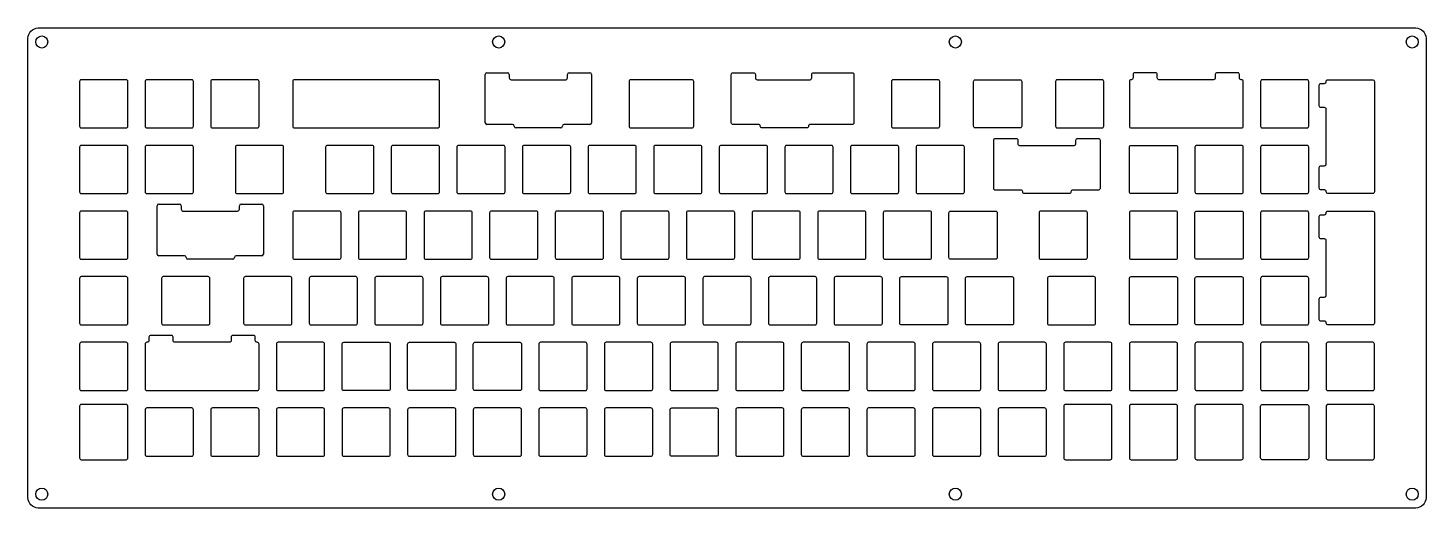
# Model space of a CAD drawing. Header units: millimetres. Extents: x -493 to -88, y 78 to 217.
import ezdxf

# ---------------------------------------------------------------- set-up
doc = ezdxf.new("R2010")
doc.units = ezdxf.units.MM
doc.layers.get('0').update_dxf_attribs({"linetype": 'CONTINUOUS'})

msp = doc.modelspace()

# ---------------------------------------------------------------- linework, layer by layer
for p, q in [((-360.72, 189.76), (-360.72, 203.76)), ((-360.22, 204.26), (-354.22, 204.26)), ((-353.72, 203.76), (-353.72, 202.76)), ((-336.85, 202.76), (-336.85, 203.76)), ((-336.35, 204.26), (-330.35, 204.26)), ((-329.85, 203.76), (-329.85, 189.76)), ((-353.22, 202.26), (-337.35, 202.26)), ((-352.79, 189.26), (-360.22, 189.26)), ((-338.78, 188.26), (-351.78, 188.26)), ((-330.35, 189.26), (-337.79, 189.26)), ((-455.97, 151.66), (-455.97, 165.66)), ((-455.47, 166.16), (-449.47, 166.16)), ((-448.97, 165.66), (-448.97, 164.66)), ((-448.47, 164.16), (-432.6, 164.16)), ((-432.1, 164.66), (-432.1, 165.66)), ((-431.6, 166.16), (-425.6, 166.16)), ((-425.1, 165.66), (-425.1, 151.66)), ((-448.04, 151.16), (-455.47, 151.16)), ((-425.6, 151.16), (-433.04, 151.16)), ((-434.04, 150.16), (-447.04, 150.16))]:
    msp.add_line(p, q)
for points in [[(-87.55, 80.99, -0.414214), (-90.55, 77.99), (-490.48, 77.99, -0.414214), (-493.48, 80.99), (-493.48, 214.26, -0.414214), (-490.48, 217.26), (-90.55, 217.26, -0.414214), (-87.55, 214.26)], [(-282.78, 204.26, -0.414214), (-282.28, 203.76), (-282.28, 202.76, 0.414214), (-281.78, 202.26), (-266.41, 202.26, 0.414214), (-265.91, 202.76), (-265.91, 203.76, -0.414214), (-265.41, 204.26), (-254.18, 204.26, -0.414214), (-253.68, 203.76), (-253.68, 189.76, -0.414214), (-254.18, 189.26), (-266.35, 189.26, 0.414214), (-266.85, 188.76, -0.414214), (-267.35, 188.26), (-280.35, 188.26, -0.414214), (-280.85, 188.76, 0.414214), (-281.35, 189.26), (-288.78, 189.26, -0.414214), (-289.28, 189.76), (-289.28, 203.76, -0.414214), (-288.78, 204.26)], [(-140.64, 188.76), (-140.64, 201.76, 0.414214), (-141.14, 202.26), (-141.23, 202.26, -0.414214), (-141.73, 202.76), (-141.73, 203.76, 0.414214), (-142.23, 204.26), (-148.23, 204.26, 0.414214), (-148.73, 203.76), (-148.73, 202.76, -0.414214), (-149.23, 202.26), (-165.1, 202.26, -0.414214), (-165.6, 202.76), (-165.6, 203.76, 0.414214), (-166.1, 204.26), (-172.1, 204.26, 0.414214), (-172.6, 203.76), (-172.6, 202.76, -0.414214), (-173.1, 202.26), (-173.19, 202.26, 0.414214), (-173.69, 201.76), (-173.69, 188.76, 0.414214), (-173.19, 188.26), (-141.14, 188.26, 0.414214)], [(-464.99, 202.26), (-477.99, 202.26, 0.414214), (-478.49, 201.76), (-478.49, 188.76, 0.414214), (-477.99, 188.26), (-464.99, 188.26, 0.414214), (-464.49, 188.76), (-464.49, 201.76, 0.414214)], [(-445.94, 202.26), (-458.94, 202.26, 0.414214), (-459.44, 201.76), (-459.44, 188.76, 0.414214), (-458.94, 188.26), (-445.94, 188.26, 0.414214), (-445.44, 188.76), (-445.44, 201.76, 0.414214)], [(-426.89, 202.26), (-439.89, 202.26, 0.414214), (-440.39, 201.76), (-440.39, 188.76, 0.414214), (-439.89, 188.26), (-426.89, 188.26, 0.414214), (-426.39, 188.76), (-426.39, 201.76, 0.414214)], [(-374.5, 202.26), (-416.08, 202.26, 0.414214), (-416.58, 201.76), (-416.58, 188.76, 0.414214), (-416.08, 188.26), (-374.5, 188.26, 0.414214), (-374, 188.76), (-374, 201.76, 0.414214)], [(-300.68, 202.26), (-318.45, 202.26, 0.414214), (-318.95, 201.76), (-318.95, 188.76, 0.414214), (-318.45, 188.26), (-300.68, 188.26, 0.414214), (-300.18, 188.76), (-300.18, 201.76, 0.414214)], [(-229.25, 202.26), (-242.25, 202.26, 0.414214), (-242.75, 201.76), (-242.75, 188.76, 0.414214), (-242.25, 188.26), (-229.25, 188.26, 0.414214), (-228.75, 188.76), (-228.75, 201.76, 0.414214)], [(-218.93, 201.76, -0.414214), (-218.43, 202.26), (-205.43, 202.26, -0.414214), (-204.93, 201.76), (-204.93, 188.76, -0.414214), (-205.43, 188.26), (-218.43, 188.26, -0.414214), (-218.93, 188.76)], [(-181.12, 188.76), (-181.12, 201.76, 0.414214), (-181.62, 202.26), (-194.62, 202.26, 0.414214), (-195.12, 201.76), (-195.12, 188.76, 0.414214), (-194.62, 188.26), (-181.62, 188.26, 0.414214)], [(-122.09, 202.26), (-135.09, 202.26, 0.414214), (-135.59, 201.76), (-135.59, 188.76, 0.414214), (-135.09, 188.26), (-122.09, 188.26, 0.414214), (-121.59, 188.76), (-121.59, 201.76, 0.414214)], [(-118.04, 194.17, -0.414214), (-118.54, 194.67), (-118.54, 200.67, -0.414214), (-118.04, 201.17), (-117.04, 201.17, 0.414213), (-116.54, 201.67), (-116.54, 201.76, -0.414279), (-116.04, 202.26), (-103.04, 202.26, -0.414213), (-102.54, 201.76), (-102.54, 201.68), (-102.54, 201.67), (-102.54, 169.71, -0.414214), (-103.04, 169.21), (-116.04, 169.21, -0.414006), (-116.54, 169.71), (-116.54, 169.79, 0.414214), (-117.04, 170.29), (-118.04, 170.29, -0.414214), (-118.54, 170.79), (-118.54, 176.79, -0.414214), (-118.04, 177.29), (-117.04, 177.29, 0.414213), (-116.54, 177.79), (-116.54, 193.67, 0.414214), (-117.04, 194.17)], [(-464.99, 183.21), (-477.99, 183.21, 0.414214), (-478.49, 182.71), (-478.49, 169.71, 0.414214), (-477.99, 169.21), (-464.99, 169.21, 0.414214), (-464.49, 169.71), (-464.49, 182.71, 0.414214)], [(-445.94, 183.21), (-458.94, 183.21, 0.414214), (-459.44, 182.71), (-459.44, 169.71, 0.414214), (-458.94, 169.21), (-445.94, 169.21, 0.414214), (-445.44, 169.71), (-445.44, 182.71, 0.414214)], [(-419.75, 183.21), (-432.75, 183.21, 0.414214), (-433.25, 182.71), (-433.25, 169.71, 0.414214), (-432.75, 169.21), (-419.75, 169.21, 0.414214), (-419.25, 169.71), (-419.25, 182.71, 0.414214)], [(-393.55, 183.21), (-406.55, 183.21, 0.414214), (-407.05, 182.71), (-407.05, 169.71, 0.414214), (-406.55, 169.21), (-393.55, 169.21, 0.414214), (-393.05, 169.71), (-393.05, 182.71, 0.414214)], [(-374.5, 183.21), (-387.5, 183.21, 0.414214), (-388, 182.71), (-388, 169.71, 0.414214), (-387.5, 169.21), (-374.5, 169.21, 0.414214), (-374, 169.71), (-374, 182.71, 0.414214)], [(-354.95, 169.71), (-354.95, 182.71, 0.414214), (-355.45, 183.21), (-368.45, 183.21, 0.414214), (-368.95, 182.71), (-368.95, 169.71, 0.414214), (-368.45, 169.21), (-355.45, 169.21, 0.414214)], [(-336.4, 183.21), (-349.4, 183.21, 0.414214), (-349.9, 182.71), (-349.9, 169.71, 0.414214), (-349.4, 169.21), (-336.4, 169.21, 0.414214), (-335.9, 169.71), (-335.9, 182.71, 0.414214)], [(-317.35, 183.21), (-330.35, 183.21, 0.414214), (-330.85, 182.71), (-330.85, 169.71, 0.414214), (-330.35, 169.21), (-317.35, 169.21, 0.414214), (-316.85, 169.71), (-316.85, 182.71, 0.414214)], [(-298.3, 183.21), (-311.3, 183.21, 0.414214), (-311.8, 182.71), (-311.8, 169.71, 0.414214), (-311.3, 169.21), (-298.3, 169.21, 0.414214), (-297.8, 169.71), (-297.8, 182.71, 0.414214)], [(-279.25, 183.21), (-292.25, 183.21, 0.414214), (-292.75, 182.71), (-292.75, 169.71, 0.414214), (-292.25, 169.21), (-279.25, 169.21, 0.414214), (-278.75, 169.71), (-278.75, 182.71, 0.414214)], [(-260.2, 183.21), (-273.2, 183.21, 0.414214), (-273.7, 182.71), (-273.7, 169.71, 0.414214), (-273.2, 169.21), (-260.2, 169.21, 0.414214), (-259.7, 169.71), (-259.7, 182.71, 0.414214)], [(-241.15, 183.21), (-254.15, 183.21, 0.414214), (-254.65, 182.71), (-254.65, 169.71, 0.414214), (-254.15, 169.21), (-241.15, 169.21, 0.414214), (-240.65, 169.71), (-240.65, 182.71, 0.414214)], [(-222.1, 183.21), (-235.1, 183.21, 0.414214), (-235.6, 182.71), (-235.6, 169.71, 0.414214), (-235.1, 169.21), (-222.1, 169.21, 0.414214), (-221.6, 169.71), (-221.6, 182.71, 0.414214)], [(-190.65, 169.71, -0.414214), (-191.15, 169.21), (-204.15, 169.21, -0.414214), (-204.65, 169.71, 0.414214), (-205.15, 170.21), (-212.58, 170.21, -0.414214), (-213.08, 170.71), (-213.08, 184.71, -0.414214), (-212.58, 185.21), (-206.58, 185.21, -0.414214), (-206.08, 184.71), (-206.08, 183.71, 0.414214), (-205.58, 183.21), (-189.71, 183.21, 0.414214), (-189.21, 183.71), (-189.21, 184.71, -0.414214), (-188.71, 185.21), (-182.71, 185.21, -0.414214), (-182.21, 184.71), (-182.21, 170.71, -0.414214), (-182.71, 170.21), (-190.15, 170.21, 0.414214)], [(-173.69, 182.71, -0.414214), (-173.19, 183.21), (-160.19, 183.21, -0.414214), (-159.69, 182.71), (-159.69, 169.71, -0.414214), (-160.19, 169.21), (-173.19, 169.21, -0.414214), (-173.69, 169.71)], [(-140.64, 169.71), (-140.64, 182.71, 0.414214), (-141.14, 183.21), (-154.14, 183.21, 0.414214), (-154.64, 182.71), (-154.64, 169.71, 0.414214), (-154.14, 169.21), (-141.14, 169.21, 0.414214)], [(-122.09, 183.21), (-135.09, 183.21, 0.414214), (-135.59, 182.71), (-135.59, 169.71, 0.414214), (-135.09, 169.21), (-122.09, 169.21, 0.414214), (-121.59, 169.71), (-121.59, 182.71, 0.414214)], [(-464.99, 164.16), (-477.99, 164.16, 0.414214), (-478.49, 163.66), (-478.49, 150.66, 0.414214), (-477.99, 150.16), (-464.99, 150.16, 0.414214), (-464.49, 150.66), (-464.49, 163.66, 0.414214)], [(-403.08, 164.16), (-416.08, 164.16, 0.414214), (-416.58, 163.66), (-416.58, 150.66, 0.414214), (-416.08, 150.16), (-403.08, 150.16, 0.414214), (-402.58, 150.66), (-402.58, 163.66, 0.414214)], [(-383.53, 150.66), (-383.53, 163.66, 0.414214), (-384.03, 164.16), (-397.03, 164.16, 0.414214), (-397.53, 163.66), (-397.53, 150.66, 0.414214), (-397.03, 150.16), (-384.03, 150.16, 0.414214)], [(-364.98, 164.16), (-377.98, 164.16, 0.414214), (-378.48, 163.66), (-378.48, 150.66, 0.414214), (-377.98, 150.16), (-364.98, 150.16, 0.414214), (-364.48, 150.66), (-364.48, 163.66, 0.414214)], [(-345.93, 164.16), (-358.93, 164.16, 0.414214), (-359.43, 163.66), (-359.43, 150.66, 0.414214), (-358.93, 150.16), (-345.93, 150.16, 0.414214), (-345.43, 150.66), (-345.43, 163.66, 0.414214)], [(-326.88, 164.16), (-339.88, 164.16, 0.414214), (-340.38, 163.66), (-340.38, 150.66, 0.414214), (-339.88, 150.16), (-326.88, 150.16, 0.414214), (-326.38, 150.66), (-326.38, 163.66, 0.414214)], [(-307.83, 164.16), (-320.83, 164.16, 0.414214), (-321.33, 163.66), (-321.33, 150.66, 0.414214), (-320.83, 150.16), (-307.83, 150.16, 0.414214), (-307.33, 150.66), (-307.33, 163.66, 0.414214)], [(-288.78, 164.16), (-301.78, 164.16, 0.414214), (-302.28, 163.66), (-302.28, 150.66, 0.414214), (-301.78, 150.16), (-288.78, 150.16, 0.414214), (-288.28, 150.66), (-288.28, 163.66, 0.414214)], [(-269.73, 164.16), (-282.73, 164.16, 0.414214), (-283.23, 163.66), (-283.23, 150.66, 0.414214), (-282.73, 150.16), (-269.73, 150.16, 0.414214), (-269.23, 150.66), (-269.23, 163.66, 0.414214)], [(-250.18, 150.66), (-250.18, 163.66, 0.414214), (-250.68, 164.16), (-263.68, 164.16, 0.414214), (-264.18, 163.66), (-264.18, 150.66, 0.414214), (-263.68, 150.16), (-250.68, 150.16, 0.414214)], [(-231.63, 164.16), (-244.63, 164.16, 0.414214), (-245.13, 163.66), (-245.13, 150.66, 0.414214), (-244.63, 150.16), (-231.63, 150.16, 0.414214), (-231.13, 150.66), (-231.13, 163.66, 0.414214)], [(-226.08, 163.66, -0.414214), (-225.58, 164.16), (-212.58, 164.16, -0.414214), (-212.08, 163.66), (-212.08, 150.66, -0.414214), (-212.58, 150.16), (-225.58, 150.16, -0.414214), (-226.08, 150.66)], [(-186.38, 164.16), (-199.38, 164.16, 0.414214), (-199.88, 163.66), (-199.88, 150.66, 0.414214), (-199.38, 150.16), (-186.38, 150.16, 0.414214), (-185.88, 150.66), (-185.88, 163.66, 0.414214)], [(-160.19, 164.16), (-173.19, 164.16, 0.414214), (-173.69, 163.66), (-173.69, 150.66, 0.414214), (-173.19, 150.16), (-160.19, 150.16, 0.414214), (-159.69, 150.66), (-159.69, 163.66, 0.414214)], [(-154.64, 163.66, -0.414214), (-154.14, 164.16), (-141.14, 164.16, -0.414214), (-140.64, 163.66), (-140.64, 150.66, -0.414214), (-141.14, 150.16), (-154.14, 150.16, -0.414214), (-154.64, 150.66)], [(-121.59, 150.66), (-121.59, 163.66, 0.414214), (-122.09, 164.16), (-135.09, 164.16, 0.414214), (-135.59, 163.66), (-135.59, 150.66, 0.414214), (-135.09, 150.16), (-122.09, 150.16, 0.414214)], [(-118.04, 156.07, -0.414214), (-118.54, 156.57), (-118.54, 162.57, -0.414214), (-118.04, 163.07), (-117.04, 163.07, 0.414213), (-116.54, 163.57), (-116.54, 163.66, -0.414279), (-116.04, 164.16), (-103.04, 164.16, -0.414213), (-102.54, 163.66), (-102.54, 163.58), (-102.54, 131.7), (-102.54, 131.61, -0.414214), (-103.04, 131.11), (-116.04, 131.11, -0.414006), (-116.54, 131.61), (-116.54, 131.69, 0.414214), (-117.04, 132.19), (-118.04, 132.19, -0.414214), (-118.54, 132.69), (-118.54, 138.69, -0.414214), (-118.04, 139.19), (-117.04, 139.19, 0.414213), (-116.54, 139.69), (-116.54, 155.57, 0.414214), (-117.04, 156.07)], [(-464.99, 145.11), (-477.99, 145.11, 0.414214), (-478.49, 144.61), (-478.49, 131.61, 0.414214), (-477.99, 131.11), (-464.99, 131.11, 0.414214), (-464.49, 131.61), (-464.49, 144.61, 0.414214)], [(-441.18, 145.11), (-454.18, 145.11, 0.414214), (-454.68, 144.61), (-454.68, 131.61, 0.414214), (-454.18, 131.11), (-441.18, 131.11, 0.414214), (-440.68, 131.61), (-440.68, 144.61, 0.414214)], [(-417.36, 145.11), (-430.36, 145.11, 0.414214), (-430.86, 144.61), (-430.86, 131.61, 0.414214), (-430.36, 131.11), (-417.36, 131.11, 0.414214), (-416.86, 131.61), (-416.86, 144.61, 0.414214)], [(-398.31, 145.11), (-411.31, 145.11, 0.414214), (-411.81, 144.61), (-411.81, 131.61, 0.414214), (-411.31, 131.11), (-398.31, 131.11, 0.414214), (-397.81, 131.61), (-397.81, 144.61, 0.414214)], [(-379.26, 145.11), (-392.26, 145.11, 0.414214), (-392.76, 144.61), (-392.76, 131.61, 0.414214), (-392.26, 131.11), (-379.26, 131.11, 0.414214), (-378.76, 131.61), (-378.76, 144.61, 0.414214)], [(-360.21, 145.11), (-373.21, 145.11, 0.414214), (-373.71, 144.61), (-373.71, 131.61, 0.414214), (-373.21, 131.11), (-360.21, 131.11, 0.414214), (-359.71, 131.61), (-359.71, 144.61, 0.414214)], [(-341.16, 145.11), (-354.16, 145.11, 0.414214), (-354.66, 144.61), (-354.66, 131.61, 0.414214), (-354.16, 131.11), (-341.16, 131.11, 0.414214), (-340.66, 131.61), (-340.66, 144.61, 0.414214)], [(-321.61, 131.61), (-321.61, 144.61, 0.414214), (-322.11, 145.11), (-335.11, 145.11, 0.414214), (-335.61, 144.61), (-335.61, 131.61, 0.414214), (-335.11, 131.11), (-322.11, 131.11, 0.414214)], [(-303.06, 145.11), (-316.06, 145.11, 0.414214), (-316.56, 144.61), (-316.56, 131.61, 0.414214), (-316.06, 131.11), (-303.06, 131.11, 0.414214), (-302.56, 131.61), (-302.56, 144.61, 0.414214)], [(-283.51, 131.61), (-283.51, 144.61, 0.414214), (-284.01, 145.11), (-297.01, 145.11, 0.414214), (-297.51, 144.61), (-297.51, 131.61, 0.414214), (-297.01, 131.11), (-284.01, 131.11, 0.414214)], [(-264.96, 145.11), (-277.96, 145.11, 0.414214), (-278.46, 144.61), (-278.46, 131.61, 0.414214), (-277.96, 131.11), (-264.96, 131.11, 0.414214), (-264.46, 131.61), (-264.46, 144.61, 0.414214)], [(-245.91, 145.11), (-258.91, 145.11, 0.414214), (-259.41, 144.61), (-259.41, 131.61, 0.414214), (-258.91, 131.11), (-245.91, 131.11, 0.414214), (-245.41, 131.61), (-245.41, 144.61, 0.414214)], [(-240.36, 144.61, -0.414214), (-239.86, 145.11), (-226.86, 145.11, -0.414214), (-226.36, 144.61), (-226.36, 131.61, -0.414214), (-226.86, 131.11), (-239.86, 131.11, -0.414214), (-240.36, 131.61)], [(-221.31, 144.61, -0.414214), (-220.81, 145.11), (-207.81, 145.11, -0.414214), (-207.31, 144.61), (-207.31, 131.61, -0.414214), (-207.81, 131.11), (-220.81, 131.11, -0.414214), (-221.31, 131.61)], [(-184, 145.11), (-197, 145.11, 0.414214), (-197.5, 144.61), (-197.5, 131.61, 0.414214), (-197, 131.11), (-184, 131.11, 0.414214), (-183.5, 131.61), (-183.5, 144.61, 0.414214)], [(-173.69, 144.61, -0.414214), (-173.19, 145.11), (-160.19, 145.11, -0.414214), (-159.69, 144.61), (-159.69, 131.61, -0.414214), (-160.19, 131.11), (-173.19, 131.11, -0.414214), (-173.69, 131.61)], [(-154.64, 144.61, -0.414214), (-154.14, 145.11), (-141.14, 145.11, -0.414214), (-140.64, 144.61), (-140.64, 131.61, -0.414214), (-141.14, 131.11), (-154.14, 131.11, -0.414214), (-154.64, 131.61)], [(-122.09, 145.11), (-135.09, 145.11, 0.414214), (-135.59, 144.61), (-135.59, 131.61, 0.414214), (-135.09, 131.11), (-122.09, 131.11, 0.414214), (-121.59, 131.61), (-121.59, 144.61, 0.414214)], [(-464.99, 126.06), (-477.99, 126.06, 0.414214), (-478.49, 125.56), (-478.49, 112.56, 0.414214), (-477.99, 112.06), (-464.99, 112.06, 0.414214), (-464.49, 112.56), (-464.49, 125.56, 0.414214)], [(-458.35, 127.56), (-458.35, 126.56, -0.414214), (-458.85, 126.06), (-458.94, 126.06, 0.414214), (-459.44, 125.56), (-459.44, 112.56, 0.414214), (-458.94, 112.06), (-426.89, 112.06, 0.414214), (-426.39, 112.56), (-426.39, 125.56, 0.414214), (-426.89, 126.06), (-426.98, 126.06, -0.414214), (-427.48, 126.56), (-427.48, 127.56, 0.414214), (-427.98, 128.06), (-433.98, 128.06, 0.414214), (-434.48, 127.56), (-434.48, 126.56, -0.414214), (-434.98, 126.06), (-450.85, 126.06, -0.414214), (-451.35, 126.56), (-451.35, 127.56, 0.414214), (-451.85, 128.06), (-457.85, 128.06, 0.414214)], [(-407.84, 126.06), (-420.84, 126.06, 0.414214), (-421.34, 125.56), (-421.34, 112.56, 0.414214), (-420.84, 112.06), (-407.84, 112.06, 0.414214), (-407.34, 112.56), (-407.34, 125.56, 0.414214)], [(-402.29, 125.56, -0.414214), (-401.79, 126.06), (-388.79, 126.06, -0.414214), (-388.29, 125.56), (-388.29, 112.56, -0.414214), (-388.79, 112.06), (-401.79, 112.06, -0.414214), (-402.29, 112.56)], [(-383.24, 125.56, -0.414214), (-382.74, 126.06), (-369.74, 126.06, -0.414214), (-369.24, 125.56), (-369.24, 112.56, -0.414214), (-369.74, 112.06), (-382.74, 112.06, -0.414214), (-383.24, 112.56)], [(-364.19, 125.56, -0.414214), (-363.69, 126.06), (-350.69, 126.06, -0.414214), (-350.19, 125.56), (-350.19, 112.56, -0.414214), (-350.69, 112.06), (-363.69, 112.06, -0.414214), (-364.19, 112.56)], [(-331.64, 126.06), (-344.64, 126.06, 0.414214), (-345.14, 125.56), (-345.14, 112.56, 0.414214), (-344.64, 112.06), (-331.64, 112.06, 0.414214), (-331.14, 112.56), (-331.14, 125.56, 0.414214)], [(-312.59, 126.06), (-325.59, 126.06, 0.414214), (-326.09, 125.56), (-326.09, 112.56, 0.414214), (-325.59, 112.06), (-312.59, 112.06, 0.414214), (-312.09, 112.56), (-312.09, 125.56, 0.414214)], [(-293.04, 112.56), (-293.04, 125.56, 0.414214), (-293.54, 126.06), (-306.54, 126.06, 0.414214), (-307.04, 125.56), (-307.04, 112.56, 0.414214), (-306.54, 112.06), (-293.54, 112.06, 0.414214)], [(-274.49, 126.06), (-287.49, 126.06, 0.414214), (-287.99, 125.56), (-287.99, 112.56, 0.414214), (-287.49, 112.06), (-274.49, 112.06, 0.414214), (-273.99, 112.56), (-273.99, 125.56, 0.414214)], [(-255.44, 126.06), (-268.44, 126.06, 0.414214), (-268.94, 125.56), (-268.94, 112.56, 0.414214), (-268.44, 112.06), (-255.44, 112.06, 0.414214), (-254.94, 112.56), (-254.94, 125.56, 0.414214)], [(-236.39, 126.06), (-249.39, 126.06, 0.414214), (-249.89, 125.56), (-249.89, 112.56, 0.414214), (-249.39, 112.06), (-236.39, 112.06, 0.414214), (-235.89, 112.56), (-235.89, 125.56, 0.414214)], [(-217.34, 126.06), (-230.34, 126.06, 0.414214), (-230.84, 125.56), (-230.84, 112.56, 0.414214), (-230.34, 112.06), (-217.34, 112.06, 0.414214), (-216.84, 112.56), (-216.84, 125.56, 0.414214)], [(-198.29, 126.06), (-211.29, 126.06, 0.414214), (-211.79, 125.56), (-211.79, 112.56, 0.414214), (-211.29, 112.06), (-198.29, 112.06, 0.414214), (-197.79, 112.56), (-197.79, 125.56, 0.414214)], [(-179.24, 126.06), (-192.24, 126.06, 0.414214), (-192.74, 125.56), (-192.74, 112.56, 0.414214), (-192.24, 112.06), (-179.24, 112.06, 0.414214), (-178.74, 112.56), (-178.74, 125.56, 0.414214)], [(-159.69, 112.56), (-159.69, 125.56, 0.414214), (-160.19, 126.06), (-173.19, 126.06, 0.414214), (-173.69, 125.56), (-173.69, 112.56, 0.414214), (-173.19, 112.06), (-160.19, 112.06, 0.414214)], [(-141.14, 126.06), (-154.14, 126.06, 0.414214), (-154.64, 125.56), (-154.64, 112.56, 0.414214), (-154.14, 112.06), (-141.14, 112.06, 0.414214), (-140.64, 112.56), (-140.64, 125.56, 0.414214)], [(-122.09, 126.06), (-135.09, 126.06, 0.414214), (-135.59, 125.56), (-135.59, 112.56, 0.414214), (-135.09, 112.06), (-122.09, 112.06, 0.414214), (-121.59, 112.56), (-121.59, 125.56, 0.414214)], [(-103.04, 126.06), (-116.04, 126.06, 0.414214), (-116.54, 125.56), (-116.54, 112.56, 0.414214), (-116.04, 112.06), (-103.04, 112.06, 0.414214), (-102.54, 112.56), (-102.54, 125.56, 0.414214)], [(-464.99, 108.01), (-477.99, 108.01, 0.414214), (-478.49, 107.51), (-478.49, 92.51, 0.414214), (-477.99, 92.01), (-464.99, 92.01, 0.414214), (-464.49, 92.51), (-464.49, 107.51, 0.414214)], [(-445.94, 107.01), (-458.94, 107.01, 0.414214), (-459.44, 106.51), (-459.44, 93.51, 0.414214), (-458.94, 93.01), (-445.94, 93.01, 0.414214), (-445.44, 93.51), (-445.44, 106.51, 0.414214)], [(-426.89, 107.01), (-439.89, 107.01, 0.414214), (-440.39, 106.51), (-440.39, 93.51, 0.414214), (-439.89, 93.01), (-426.89, 93.01, 0.414214), (-426.39, 93.51), (-426.39, 106.51, 0.414214)], [(-407.84, 107.01), (-420.84, 107.01, 0.414214), (-421.34, 106.51), (-421.34, 93.51, 0.414214), (-420.84, 93.01), (-407.84, 93.01, 0.414214), (-407.34, 93.51), (-407.34, 106.51, 0.414214)], [(-388.79, 107.01), (-401.79, 107.01, 0.414214), (-402.29, 106.51), (-402.29, 93.51, 0.414214), (-401.79, 93.01), (-388.79, 93.01, 0.414214), (-388.29, 93.51), (-388.29, 106.51, 0.414214)], [(-369.74, 107.01), (-382.74, 107.01, 0.414214), (-383.24, 106.51), (-383.24, 93.51, 0.414214), (-382.74, 93.01), (-369.74, 93.01, 0.414214), (-369.24, 93.51), (-369.24, 106.51, 0.414214)], [(-350.69, 107.01), (-363.69, 107.01, 0.414214), (-364.19, 106.51), (-364.19, 93.51, 0.414214), (-363.69, 93.01), (-350.69, 93.01, 0.414214), (-350.19, 93.51), (-350.19, 106.51, 0.414214)], [(-331.14, 93.51), (-331.14, 106.51, 0.414214), (-331.64, 107.01), (-344.64, 107.01, 0.414214), (-345.14, 106.51), (-345.14, 93.51, 0.414214), (-344.64, 93.01), (-331.64, 93.01, 0.414214)], [(-312.59, 107.01), (-325.59, 107.01, 0.414214), (-326.09, 106.51), (-326.09, 93.51, 0.414214), (-325.59, 93.01), (-312.59, 93.01, 0.414214), (-312.09, 93.51), (-312.09, 106.51, 0.414214)], [(-307.04, 106.51, -0.414214), (-306.54, 107.01), (-293.54, 107.01, -0.414214), (-293.04, 106.51), (-293.04, 93.51, -0.414214), (-293.54, 93.01), (-306.54, 93.01, -0.414214), (-307.04, 93.51)], [(-274.49, 107.01), (-287.49, 107.01, 0.414214), (-287.99, 106.51), (-287.99, 93.51, 0.414214), (-287.49, 93.01), (-274.49, 93.01, 0.414214), (-273.99, 93.51), (-273.99, 106.51, 0.414214)], [(-255.44, 107.01), (-268.44, 107.01, 0.414214), (-268.94, 106.51), (-268.94, 93.51, 0.414214), (-268.44, 93.01), (-255.44, 93.01, 0.414214), (-254.94, 93.51), (-254.94, 106.51, 0.414214)], [(-236.39, 107.01), (-249.39, 107.01, 0.414214), (-249.89, 106.51), (-249.89, 93.51, 0.414214), (-249.39, 93.01), (-236.39, 93.01, 0.414214), (-235.89, 93.51), (-235.89, 106.51, 0.414214)], [(-217.34, 107.01), (-230.34, 107.01, 0.414214), (-230.84, 106.51), (-230.84, 93.51, 0.414214), (-230.34, 93.01), (-217.34, 93.01, 0.414214), (-216.84, 93.51), (-216.84, 106.51, 0.414214)], [(-198.29, 107.01), (-211.29, 107.01, 0.414214), (-211.79, 106.51), (-211.79, 93.51, 0.414214), (-211.29, 93.01), (-198.29, 93.01, 0.414214), (-197.79, 93.51), (-197.79, 106.51, 0.414214)], [(-179.24, 108.01), (-192.24, 108.01, 0.414214), (-192.74, 107.51), (-192.74, 92.51, 0.414214), (-192.24, 92.01), (-179.24, 92.01, 0.414214), (-178.74, 92.51), (-178.74, 107.51, 0.414214)], [(-160.19, 108.01), (-173.19, 108.01, 0.414214), (-173.69, 107.51), (-173.69, 92.51, 0.414214), (-173.19, 92.01), (-160.19, 92.01, 0.414214), (-159.69, 92.51), (-159.69, 107.51, 0.414214)], [(-141.14, 108.01), (-154.14, 108.01, 0.414214), (-154.64, 107.51), (-154.64, 92.51, 0.414214), (-154.14, 92.01), (-141.14, 92.01, 0.414214), (-140.64, 92.51), (-140.64, 107.51, 0.414214)], [(-135.59, 107.51, -0.414214), (-135.09, 108.01), (-122.09, 108.01, -0.414214), (-121.59, 107.51), (-121.59, 92.51, -0.414214), (-122.09, 92.01), (-135.09, 92.01, -0.414214), (-135.59, 92.51)], [(-103.04, 108.01), (-116.04, 108.01, 0.414214), (-116.54, 107.51), (-116.54, 92.51, 0.414214), (-116.04, 92.01), (-103.04, 92.01, 0.414214), (-102.54, 92.51), (-102.54, 107.51, 0.414214)]]:
    msp.add_lwpolyline(points, format="xyb", close=True)
for centre in [(-489.48, 213.2), (-356.81, 213.2), (-224.21, 213.2), (-91.55, 213.2), (-489.48, 81.99), (-356.81, 81.99), (-224.21, 81.99), (-91.55, 81.99)]:
    msp.add_circle(centre, 1.75)
for centre, start, end in [((-360.22, 203.76), 90, 180), ((-354.22, 203.76), 0, 90), ((-336.35, 203.76), 90, 180), ((-330.35, 203.76), 0, 90), ((-353.22, 202.76), 180, 270), ((-337.35, 202.76), 270, 360), ((-360.22, 189.76), 180, 270), ((-352.79, 188.76), 0, 90), ((-351.79, 188.76), 180, 270), ((-351.78, 188.76), 269.7135, 270), ((-338.79, 188.76), -89.7135, 0), ((-337.79, 188.76), 90, 180), ((-330.35, 189.76), -90, 0), ((-455.47, 165.66), 90, 180), ((-449.47, 165.66), 0, 90), ((-448.47, 164.66), 180, 270), ((-432.6, 164.66), 270, 360), ((-431.6, 165.66), 90, 180), ((-431.6, 165.66), 90, 90.2865), ((-425.6, 165.66), 89.7135, 90), ((-425.6, 165.66), 0, 90), ((-455.47, 151.66), 180, 270), ((-448.04, 150.66), 0, 90), ((-447.04, 150.66), 180, 270), ((-434.04, 150.66), -90, 0), ((-433.04, 150.66), 90, 180), ((-425.6, 151.66), -90, 0)]:
    msp.add_arc(centre, 0.5, start, end)

doc.saveas('drawing.dxf')
